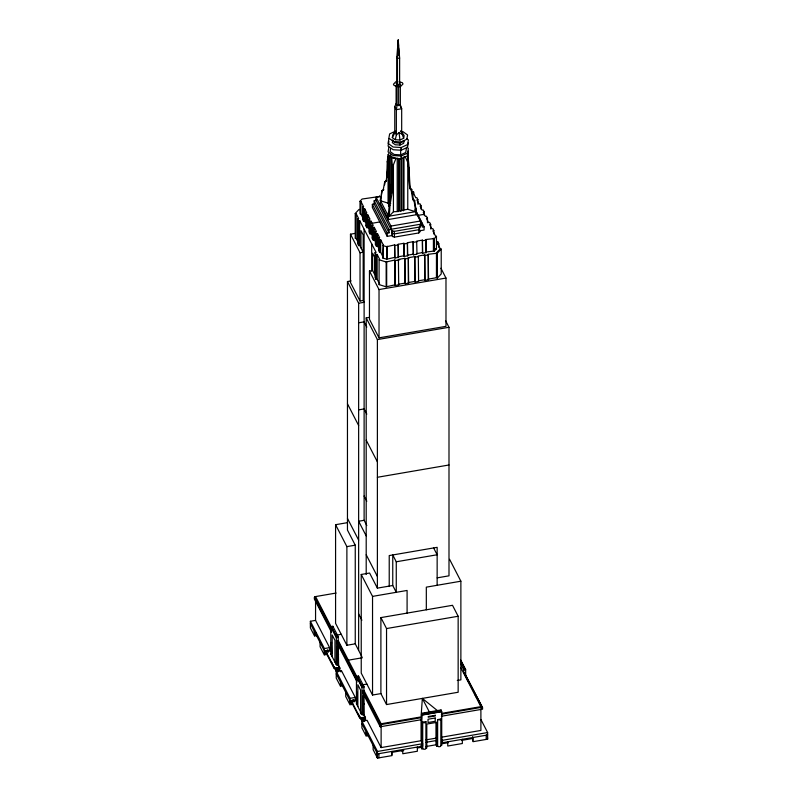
<?xml version="1.0" encoding="UTF-8"?>
<svg xmlns="http://www.w3.org/2000/svg" width="798" height="798" viewBox="0 0 798 798"><rect width="100%" height="100%" fill="white"/><g stroke="black" fill="none" stroke-linecap="round" stroke-linejoin="round"><path stroke-width="1.2" d="M388.267 215.829C389.803 196.248 393.773 176.707 391.619 156.887L396.017 158.253L393.424 164.797L392.337 191.53L389.983 205.286L389.304 216.158L393.424 211.759L398.501 211.51L399.349 210.612L399.349 158.792M438.162 711.237L422.351 698.41L421.065 716.913L381.125 723.776L363.938 690.44L363.808 686.3L358.531 676.056L357.025 676.315L362.302 687.168L363.808 686.908M396.825 57.177L398.232 39.9L399.628 58.055L399.628 84.528L397.464 84.907L396.786 84.339L396.825 57.177L397.464 58.424L397.464 84.907L399.549 84.508L399.668 83.84M388.267 212.837L388.506 219.51L380.267 203.53L381.753 191.001L383.698 189.754L381.753 191.001M383.14 190.353L384.716 181.774L386.102 181.126C387.818 172.089 386.152 162.822 388.506 153.884M387.03 177.236L388.267 157.854M388.895 138.732L388.057 143.401L393.175 147.032L401.254 147.52L407.559 144.568L408.396 139.899L406.691 138.692M388.895 141.426L388.057 146.094L393.175 149.735L401.254 150.224L407.559 147.261L408.396 142.603M388.895 147.251L388.057 151.919L393.175 155.56L401.254 156.039L407.559 153.086L408.396 148.418L406.691 147.211M403.648 138.283L400.895 130.623L404.137 135.58L403.648 138.283L399.988 139.999L395.289 139.72L392.317 137.605L392.806 134.892L394.771 131.879L394.771 106.593L396.107 103.531L396.107 85.795M390.591 148.767L390.092 151.57L394.182 154.483L400.646 154.872L405.693 152.498L406.372 148.767M392.806 139.959L392.317 142.662L395.289 144.777L399.988 145.056L403.648 143.341L404.137 140.638M408.396 151.121L407.559 155.78L401.254 158.742L393.175 158.253L388.057 154.613M338.502 654.051L337.544 653.752L337.544 646.151L338.282 646.031L338.601 665.093L339.868 668.644L335.22 668.973L333.913 668.046L326.741 654.121L326.951 651.836L331.15 650.639M363.938 693.582L364.257 714.868L365.524 718.419L360.876 718.749L359.569 717.811L352.397 703.896L352.606 701.612L356.806 700.415L356.806 701.512M352.397 703.896L352.606 702.709M381.484 194.921L382.312 190.403M384.596 184.857L385.045 182.403M395.289 139.72L396.357 134.952L396.357 109.665L397.085 105.416L397.085 85.316L396.107 83.431M407.908 161.346L407.908 152.707L407.209 153.455C409.813 164.737 408.865 176.458 410.352 187.929L411.748 189.445L413.314 199.011L414.711 200.527L416.187 211.54L388.506 216.288L380.267 200.308L381.075 197.176M388.506 216.288L389.304 213.156M415.958 212.468L420.366 221.016L420.995 225.455L419.509 227.041L418.77 232.946L394.431 237.126L392.486 236.517L390.94 226.073L376.087 197.256L380.995 196.418M420.366 224.238L419.329 227.63L419.828 231.819L418.77 232.946M420.995 225.455L418.77 229.734L394.431 233.914L392.486 233.305L391.978 232.328M425.913 721.611L425.524 722.549L423.928 722.828L422.721 722.16L422.721 748.684L423.928 749.342L425.524 749.073L425.913 748.135L425.913 721.611L422.721 722.16M440.835 719.048L440.446 719.986L437.633 719.596L437.633 746.12L438.85 746.778L440.446 746.509L440.835 745.571L440.835 719.048L437.633 719.596M392.317 137.605L395.559 131.54L396.357 134.952L399.02 132.618L401.683 134.034L401.683 108.747L400.347 104.857L400.347 85.935M395.848 81.705L393.454 84.249L394.082 85.466L398.501 86.842L400.606 86.483L403 83.94L402.372 82.723L399.06 81.685M388.686 155.59L388.127 156.189L388.127 203.151L389.244 205.335L388.546 206.084L388.546 154.263M389.973 202.672L389.973 155.79L390.811 154.892M387.08 161.864L387.648 161.256M387.08 172.358L387.648 171.76M362.561 217.176L360.955 214.064L360.008 213.764L360.008 201.266L362.083 199.041L379.778 196.468L379.469 195.869M384.716 181.774L386.661 180.528L386.102 181.126M358.142 242.422L356.187 238.612L355.23 238.313L355.23 213.475L359.06 209.395L360.018 209.694M416.187 214.752L414.142 201.126L412.756 199.61L411.179 190.044L409.793 188.528L408.805 179.151L408.805 168.647L409.374 168.049M408.805 179.151L409.374 178.553M409.793 188.528L410.352 187.929M411.179 190.044L411.748 189.445M413.125 194.872L413.643 192.049L411.718 191.45M399.349 210.612L400.895 211.101L401.733 210.203L401.733 158.383M412.756 199.61L413.314 199.011M401.733 210.203L403.289 210.692L403.988 209.944L407.768 209.295L415.389 211.669L415.389 208.677M414.142 201.126L414.711 200.527M433.863 234.053L433.863 230.642L432.825 230.822L435.499 236.008L436.456 236.308L434.371 238.532L425.923 239.52L426.232 252.617L422.721 253.215L422.411 240.118L416.676 241.106L416.985 254.203L413.474 254.811L413.165 241.714L407.429 242.702L407.738 255.799L404.227 256.397L403.918 243.3L398.182 244.288L398.491 257.385L394.98 257.983L394.671 257.385L386.661 259.22L382.821 258.023L383.329 244.976L380.656 239.789L379.619 239.969L378.571 237.934L379.609 237.764L377.464 233.585L376.427 233.764L375.379 231.739L376.417 231.56L374.262 227.38L373.225 227.56L372.177 225.535L373.225 225.355L371.07 221.186L370.033 221.355L368.985 219.33L370.023 219.151L367.868 214.981L366.831 215.161L365.793 213.136L366.831 212.956L364.676 208.777L363.639 208.956L362.591 206.931L363.629 206.752L360.955 201.565L360.008 201.266M386.661 259.22L386.661 246.722L394.671 244.886L394.98 257.983M438.86 247.579L438.86 243.859L437.823 244.038L440.277 248.796L441.224 249.096L437.394 253.175L428.247 254.293L428.556 279.729L425.045 280.327L424.736 254.891L418.292 255.998L418.601 281.435L415.09 282.043L414.78 256.607L408.337 257.714L408.646 283.15L405.145 283.749L404.835 258.313L398.392 259.42L398.701 284.856L395.19 285.465L394.88 284.866L386.162 286.821L379.09 284.607L379.09 259.769L379.609 259.22L377.155 254.452L376.117 254.632L375.07 252.607L376.107 252.427L359.679 220.567L358.641 220.747L357.604 218.712L358.641 218.542L356.187 213.774L355.23 213.475M382.821 258.023L383.329 244.976M386.162 286.821L386.162 261.983L394.88 260.018L395.19 285.465M379.09 284.607L379.609 284.058L377.155 279.3L377.155 254.452M425.923 239.52L425.923 252.018L434.371 251.031L436.456 248.806L436.456 236.308M440.277 248.796L436.446 252.886L436.446 277.724L437.394 278.023L441.224 273.933L441.224 249.096M397.464 84.907L396.825 83.65L397.803 83.261M395.439 131.181L389.643 133.904L388.865 138.204L395.18 142.583L400.057 142.872L403.868 141.086M403.648 141.027L399.988 142.742L395.289 142.453L392.317 140.338M394.771 131.879L395.559 131.54M399.628 58.055L397.464 58.424L398.232 39.9L398.501 45.935M397.085 85.316L400.347 84.758L399.379 82.872M400.347 104.857L397.085 105.416L396.107 103.531M374.182 204.019L372.367 204.328L387.22 233.146L389.035 232.836L374.182 204.019L374.182 200.807L376.087 200.478L376.087 197.256M380.267 200.308L381.075 200.178M379.399 203.68L380.267 203.53M417.883 204.178L417.883 199.64L416.845 199.819L419 203.989L420.037 203.809L421.075 205.834L421.075 209.246M421.075 205.834L420.037 206.014L422.192 210.193L423.229 210.014L424.277 212.039L424.277 215.45M362.591 206.931L362.591 219.43L363.629 219.251M362.591 219.43L363.639 221.455L364.676 221.275L365.175 222.243M424.277 212.039L423.239 212.218L425.384 216.398L426.421 216.218L427.469 218.243L427.469 222.782M387.638 219.659L417.055 214.602M372.147 223.27L379.798 221.954M417.753 215.43L424.317 214.303M365.793 213.136L365.793 225.635L366.831 225.455M365.793 225.635L366.831 227.659L367.868 227.48L368.367 228.447M427.469 218.243L426.431 218.423L428.586 222.592L429.623 222.413L430.671 224.447L430.671 228.986M390.94 226.073L420.366 221.016M351.1 280.906L347.459 281.534L358.641 303.23L364.117 302.292L363.18 300.477L360.038 301.016L350.472 282.472L350.472 234.193L355.349 233.355M374.182 200.807L389.035 229.625L422.282 223.909L422.282 227.121L424.087 226.812L424.087 230.033L419.329 230.841L419.828 231.819M368.985 219.33L368.985 231.829L370.033 233.854L371.07 233.684L371.569 234.652M430.671 224.447L429.633 224.617L431.778 228.797L432.815 228.617L433.863 230.642M375.459 199.251L391.569 230.512L394.312 231.37L419.509 227.041M372.177 225.535L372.177 238.033L373.225 237.854M372.367 204.328L372.367 207.55L387.22 236.368L391.978 235.55M372.177 238.033L373.225 240.058L374.262 239.879L374.761 240.846M357.604 218.712L357.604 243.56L358.641 245.584L359.679 245.405L363.18 252.188L360.038 252.737L350.472 234.193M375.379 231.739L375.379 244.238L376.417 244.058M375.379 244.238L376.427 246.263L377.464 246.083L377.963 247.051M394.98 245.485L398.491 244.886M404.227 243.899L407.738 243.3M413.474 242.313L416.985 241.704M422.721 240.717L426.232 240.118M378.571 237.934L378.571 250.432L379.609 250.263M436.775 242.003L437.813 241.834L438.86 243.859M378.571 250.432L379.619 252.467L380.656 252.288L383.329 257.475M398.182 244.288L398.182 256.786L403.918 255.799L404.227 256.397M407.429 242.702L407.429 255.2L413.165 254.213L413.474 254.811M416.676 253.604L422.411 252.617L422.721 253.215M395.19 260.627L399.728 259.779M405.145 258.911L408.975 258.193M414.711 257.205L418.601 256.597M423.957 255.619L428.556 254.891M440.925 268.248L445.982 278.063L445.982 326.342L379.02 337.853L369.464 319.31L369.464 271.021L372.606 270.482L374.831 274.791L374.831 257.535L372.606 253.225L372.606 270.482M375.07 252.607L375.07 277.445L376.117 279.47L377.155 279.3M405.145 283.749L404.835 283.15L398.392 284.258L398.701 284.856M408.337 257.714L408.337 282.552L414.78 281.445L415.09 282.043M418.292 280.836L424.736 279.729L425.045 280.327M428.247 254.293L428.247 279.13L436.446 277.724M369.464 271.021L379.02 289.564L445.982 278.063M366.202 574.46L366.202 317.893L369.484 317.335M358.641 322.801L364.117 321.863L366.811 327.1M366.202 317.893L377.384 339.589L448.995 327.29L448.995 575.827L437.154 577.862M358.641 409.863L364.117 408.925L366.811 414.162M377.384 477.284L448.995 464.985M361.883 656.714L355.25 643.826L346.881 645.263L335.579 623.348L335.579 524.695L347.449 522.66M366.811 525.543L364.117 520.306L358.641 521.244L366.202 535.907M335.579 524.695L346.881 546.61L355.25 545.174L355.25 643.826M396.267 561.782L396.267 592.306L392.756 585.493L392.756 554.969L396.267 561.782L437.144 554.76L433.623 547.947M380.895 693.602L380.895 617.602L452.506 605.303L458.152 616.255L458.152 692.255L386.541 704.554L380.895 693.602L372.536 695.038L361.235 673.123L361.235 574.47L369.604 573.034L377.384 588.136L392.756 585.493M331.34 629.592L314.711 596.724L336.138 593.044M314.272 597.413L331.459 630.749L331.459 632.166L314.272 598.829L314.711 597.333M361.235 574.47L372.536 596.385L407.09 590.45L407.09 613.103M457.284 680.475L460.875 679.866L460.875 581.203L426.322 587.148L426.322 609.802M314.711 632.126L314.711 636.325L310.372 627.906L310.372 621.273L315.559 620.385L329.614 647.647L329.614 650.071L324.417 650.969L310.372 623.707M338.153 637.133L336.646 637.393L331.37 626.54L332.876 626.28L338.153 636.525L338.282 640.664L357.275 677.522M338.601 665.093L336.337 664.804L330.791 654.051L330.791 626.969L332.876 626.899L331.37 627.148M336.656 635.098L341.235 634.31M331.37 626.54L336.646 636.784L338.153 636.525M380.895 617.602L386.541 628.555L458.152 616.255M330.791 626.969L336.337 637.732L338.282 637.393M356.995 679.357L337.444 641.422L338.282 640.664M357.105 681.941L336.995 642.919L337.444 641.422M310.372 621.273L324.417 648.535L329.614 647.647M337.544 646.151L338.502 646.45M330.791 654.051L331.669 653.901L331.35 642.43L331.669 643.058M337.205 664.654L337.544 653.752M337.205 653.811L338.601 654.25M348.337 660.175L362.422 657.761M326.741 653.033L333.913 666.948L335.22 667.876L339.868 667.547M332.736 664.445L336.337 671.437L341.414 670.549L355.27 697.422L355.27 699.846L350.073 700.744L336.227 673.871M364.257 714.868L361.993 714.579L356.447 703.826L356.447 676.744L358.531 676.664L357.025 676.923M362.312 684.874L366.89 684.086M357.025 676.315L362.302 686.559L363.808 686.3M463.588 669.163L465.084 668.904L465.084 669.512L463.588 669.771L460.945 664.036M356.447 676.744L361.993 687.497L363.938 687.168M463.588 669.771L465.663 669.692L465.663 677.073M363.1 691.198L380.656 725.272L363.1 691.198L363.938 690.44M441.334 716.265L482.571 709.183L482.571 707.766L464.556 673.153L463.718 673.303L463.718 670.021M464.556 673.153L482.571 707.766M364.157 703.826L363.2 703.527L363.2 695.926L363.938 695.806M336.337 668.116L336.337 671.437L350.073 698.31L355.27 697.422M363.2 695.926L364.157 696.225M356.447 703.826L357.324 703.676M362.861 714.429L363.2 703.527M362.861 703.587L364.257 704.026M352.397 702.799L359.569 716.724L360.876 717.651L365.524 717.322M363.18 718.36L363.18 721.681L361.993 721.212L358.392 714.22M421.753 713.262L440.985 709.961L441.294 710.509L441.294 711.577L422.062 714.878L421.753 713.262L422.062 714.878M422.062 713.811L441.294 710.509M362.651 691.277L362.651 692.694L380.217 726.769L421.444 719.686L421.753 714.33M440.985 709.961L441.723 711.706L441.723 745.422L440.835 745.571M421.444 714.38L421.833 715.128L441.723 711.706M442.162 713.292L480.895 706.639L460.945 667.926M363.1 690.589L380.656 724.664L421.444 717.661M441.334 714.24L482.122 707.237M392.067 751.397L392.067 755.596L377.474 758.1L377.474 751.467L361.883 721.212L367.07 720.325L381.125 747.586L421.065 740.724L422.611 743.716L422.611 746.15L377.474 753.901L361.883 723.646M426.032 739.866L435.977 738.16M442.162 737.093L480.895 730.439L480.895 708.664M426.032 742.3L435.977 740.584M377.474 751.467L422.611 743.716M441.723 738.788L442.501 740.295L487.628 732.544L487.628 739.177L473.044 741.681L473.044 737.482M441.723 741.222L442.501 742.729L487.628 734.978L487.199 734.14L487.628 739.177M392.018 752.344L402.91 750.469M417.434 747.975L421.065 747.347L421.833 748.833L422.721 748.684M426.032 746.499L435.977 744.783L436.745 746.27L437.633 746.12M442.162 743.726L448.217 742.689M461.533 740.394L472.426 738.529M401.324 750.968L403.758 750.549M425.913 748.135L426.8 747.985L426.8 724.065L436.745 722.36L436.745 746.27M400.397 131.48L402.88 131.63L407.588 134.982L406.82 139.271L401.015 141.994L393.574 141.545M389.973 155.79L391.269 156.189L391.269 193.206M391.828 171.061L392.865 171.39M391.828 181.565L392.865 181.884M391.299 191.201L392.337 191.53M390.541 193.086L391.579 193.415M389.693 203.071L390.731 203.4M388.127 203.151L380.506 200.777L380.506 197.774M416.197 212.408L416.716 212.567M388.945 204.956L389.983 205.286M435.499 248.507L436.456 248.806M382.821 245.525L386.661 246.722M379.09 259.769L386.162 261.983M440.985 711.028L441.294 711.577M400.097 105.675L401.683 108.747L396.357 109.665L394.771 106.593M400.057 142.872L399.988 145.056M417.883 199.64L416.835 197.615L415.798 197.784L413.125 192.597M415.289 209.734L424.087 226.812M416.187 211.54L415.948 208.079M415.13 210.034L422.282 223.909M425.923 252.018L426.232 252.617M428.247 279.13L428.556 279.729M445.633 320.776L448.995 327.29M407.429 255.2L407.738 255.799M398.182 256.786L398.491 257.385M408.337 282.552L408.646 283.15M449.573 559.298L460.875 581.203M347.459 403.808L358.641 425.504M366.202 440.167L377.384 461.862M460.675 660.016L465.663 669.692M460.865 660.704L465.084 668.904M460.865 661.313L465.084 669.512M464.556 673.771L482.122 707.846M467.269 679.507L468.396 681.701M475.199 694.898L476.336 697.093M479.169 702.589L482.002 708.085M480.945 719.577L487.628 732.544M364.117 495.997L366.811 501.234M347.459 518.411L358.641 540.106M366.202 554.77L377.384 576.465M355.25 545.174L347.459 530.072L347.459 281.534M422.351 698.41L429.384 712.055M421.444 719.686L421.065 718.948L421.065 740.724M358.641 613.931L361.883 620.216M315.559 596.575L331.629 627.767M314.711 596.724L331.34 628.984M337.444 640.814L356.995 678.749M336.995 641.502L357.105 680.524M338.601 666.19L339.868 668.644M364.257 715.966L365.524 718.419M339.17 668.614L340.856 671.886M364.257 717.302L365.943 720.574M360.327 712.454L361.434 714.599M327.36 649.911L328.487 652.096M353.035 699.716L354.152 701.891M331.26 661.582L332.177 663.367M313.983 631.866L316.158 636.076L316.158 632.934M324.237 651.757L325.863 654.919L325.863 650.719M340.377 683.088L342.013 686.24L342.013 684.145M349.893 701.532L351.519 704.694L351.519 700.494M366.033 732.863L367.669 736.015L367.669 733.921M377.474 758.1L373.135 749.681L373.135 745.482M405.185 156.677L407.768 162.333L408.805 168.647M391.569 230.512L392.486 236.517M399.02 132.618L399.988 139.999M394.312 231.37L394.431 237.126M398.611 48.349L398.93 55.601M486.191 735.227L486.191 739.427M472.616 736.654L472.616 740.853M465.005 673.692L465.005 675.108M462.341 739.317L462.341 743.517L447.748 746.03L447.748 741.831M442.501 740.295L442.501 742.729M437.813 241.834L437.813 244.318M437.394 253.175L437.394 278.023M437.144 585.283L437.154 547.338L389.225 555.568L389.225 586.101M435.977 722.11L435.977 744.783M434.371 238.532L434.371 251.031M433.414 238.233L433.414 250.732M424.736 254.891L424.736 279.729M422.411 240.118L422.411 252.617M421.833 715.128L421.833 744.634M421.833 745.691L421.833 748.833M421.065 745.252L421.065 747.347M417.354 747.048L417.354 751.247L402.761 753.751L402.761 749.551M414.78 256.607L414.78 281.445M413.643 192.049L413.643 194.323M413.165 241.714L413.165 254.213M408.337 166.672L408.337 161.735L407.768 162.333L407.768 209.295M404.835 258.313L404.835 283.15M403.988 209.944L403.988 156.887L403.289 157.635L403.289 210.692M403.918 243.3L403.918 255.799M401.254 147.52L401.254 150.224M401.254 156.039L401.254 158.742M400.895 158.044L400.895 211.101M400.646 149.046L400.646 154.872M398.661 86.144L398.661 105.685M398.501 158.453L398.501 211.51M397.214 158.054L397.214 211.111M394.88 260.018L394.88 284.866M394.671 244.886L394.671 257.385M393.424 211.759L393.424 164.797L392.387 164.468L392.387 166.942M391.638 751.616L391.638 754.758M389.264 155.64L389.264 204.996M389.035 229.625L389.035 232.836M387.22 233.146L387.22 236.368M387.18 246.173L387.18 258.672M386.681 261.435L386.681 286.273M386.541 628.555L386.541 704.554M381.125 725.811L381.125 747.586M380.656 239.789L380.656 252.288M380.656 724.664L380.656 725.272M380.217 725.352L380.217 726.769M379.619 239.969L379.619 252.467M379.02 289.564L379.02 337.853M378.92 753.651L378.92 757.851M377.464 233.585L377.464 246.083M377.384 339.589L377.384 588.136M377.045 753.073L377.045 757.272M376.427 233.764L376.427 246.263M376.117 254.632L376.117 279.47M374.262 227.38L374.262 239.879M373.225 227.56L373.225 240.058M372.536 596.385L372.536 695.038M371.678 243.829L371.678 271.101M371.07 221.186L371.07 233.684M370.033 221.355L370.033 233.854M367.868 214.981L367.868 227.48M366.831 215.161L366.831 227.659M366.222 732.065L366.222 736.265L361.883 727.846L361.993 718.998M364.676 208.777L364.676 221.275M364.257 718.35L364.257 721.502M364.117 229.166L364.117 520.306M363.639 208.956L363.639 221.455M363.419 696.355L363.419 703.946M363.18 300.477L363.18 234.931L360.965 230.632L360.965 247.889M363.18 704.205L363.18 715.058M362.93 717.771L362.93 718.868M362.861 718.848L362.861 721.063M362.302 686.559L362.302 687.168M361.993 687.497L361.993 714.579M360.955 201.565L360.955 214.064M360.606 711.896L360.606 690.12L357.833 684.744L357.833 706.519M360.038 252.737L360.038 301.016M359.679 220.567L359.679 245.405M359.569 716.724L359.569 717.811M358.641 220.747L358.641 245.584M358.641 303.23L358.641 650.42M358.531 676.056L358.531 676.664M356.995 692.205L356.995 703.058M356.187 213.774L356.187 238.612M350.073 698.31L350.073 704.943L345.734 696.514L345.734 692.315M346.881 546.61L346.881 645.263M340.566 682.29L340.566 686.489L336.227 678.071L336.227 671.437M338.601 668.574L338.601 671.726M337.763 646.58L337.763 654.17M337.524 654.43L337.524 665.283M337.524 668.584L337.524 671.906M337.275 667.996L337.275 669.093M337.205 667.966L337.205 671.288M336.646 636.784L336.646 637.393M336.337 637.732L336.337 664.804M334.951 662.121L334.951 640.345L332.177 634.969L332.177 656.744M333.913 666.948L333.913 668.046M332.876 626.28L332.876 626.899M324.417 648.535L324.417 655.168L320.078 646.739L320.078 642.54M315.559 599.817L315.559 620.385M435.319 715.307L428.227 716.524L428.227 717.173L435.319 715.956L435.319 715.307M435.219 718.01L428.027 719.247L428.027 722.519L435.219 721.282L435.219 718.01"/></g></svg>
